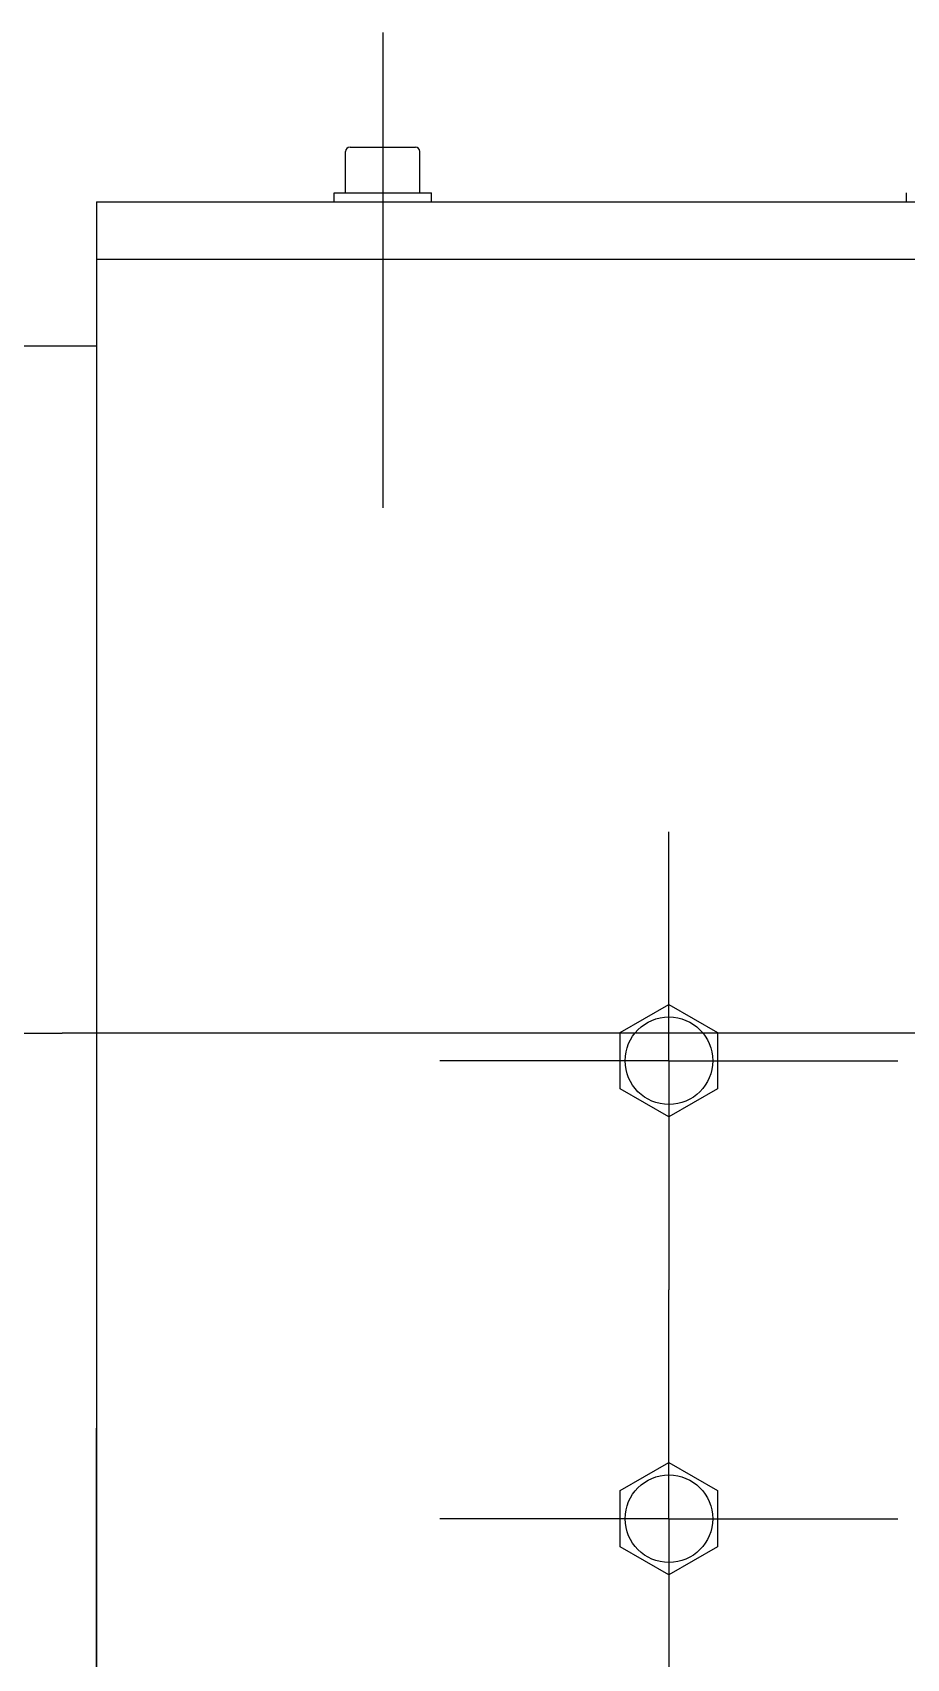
# Model space of a CAD drawing. Header units: millimetres. Extents: x 0 to 1189, y 0 to 841.
# Drawn here: x 183.2 to 198.47, y 724.98 to 753.38 of the extents above; entities that cross this region are included whole.
import ezdxf

# ---------------------------------------------------------------- set-up
doc = ezdxf.new("R2010")
doc.units = ezdxf.units.MM
doc.header["$LTSCALE"] = 65.395
doc.linetypes.add('CENTER', pattern=[0.6, 0.375, -0.075, 0.075, -0.075])
doc.layers.get('0').update_dxf_attribs({"linetype": 'CONTINUOUS'})
doc.layers.add('ALL_AXIS', color=7, linetype='CONTINUOUS')
doc.layers.add('DEFAULT_1', color=7, linetype='CENTER')

msp = doc.modelspace()

# ---------------------------------------------------------------- linework, layer by layer
at = {"color": 7, "linetype": 'CONTINUOUS'}
for p, q in [((184.3181797, 750.4207175), (184.3181797, 719.7207175)), ((184.3181797, 750.4207175), (204.3181797, 750.4207175)), ((184.3181797, 749.4207175), (204.3181797, 749.4207175)), ((184.3181797, 747.9007175), (167.8181797, 747.9007175)), ((193.4681797, 735.9114652), (194.3181797, 736.4022129)), ((194.3181797, 736.4022129), (195.1681797, 735.9114652)), ((193.4681797, 734.9299697), (193.4681797, 735.9114652)), ((195.1681797, 735.9114652), (195.1681797, 734.9299697)), ((194.3181797, 734.439222), (193.4681797, 734.9299697)), ((195.1681797, 734.9299697), (194.3181797, 734.439222)), ((193.4681797, 727.9114652), (194.3181797, 728.4022129)), ((194.3181797, 728.4022129), (195.1681797, 727.9114652)), ((193.4681797, 726.9299697), (193.4681797, 727.9114652)), ((195.1681797, 727.9114652), (195.1681797, 726.9299697)), ((194.3181797, 726.439222), (193.4681797, 726.9299697)), ((195.1681797, 726.9299697), (194.3181797, 726.439222))]:
    msp.add_line(p, q, dxfattribs=at)
at = {"layer": 'ALL_AXIS', "color": 7, "linetype": 'CENTER'}
for p, q in [((189.3181797, 753.3807175), (189.3181797, 745.0807175)), ((194.3181797, 738.4022129), (194.3181797, 739.4207175)), ((194.3181797, 738.0207175), (194.3181797, 738.4022129)), ((194.3181797, 735.4207175), (194.3181797, 738.0207175)), ((237.9181797, 735.9007175), (183.7181797, 735.9007175)), ((191.3366842, 735.4207175), (190.3181797, 735.4207175)), ((191.7181797, 735.4207175), (191.3366842, 735.4207175)), ((194.3181797, 735.4207175), (191.7181797, 735.4207175)), ((194.3181797, 735.4207175), (194.3181797, 732.8207175)), ((194.3181797, 735.4207175), (196.9181797, 735.4207175)), ((196.9181797, 735.4207175), (197.2996751, 735.4207175)), ((197.2996751, 735.4207175), (198.3181797, 735.4207175)), ((194.3181797, 732.8207175), (194.3181797, 732.439222)), ((194.3181797, 732.439222), (194.3181797, 731.4207175)), ((194.3181797, 730.4022129), (194.3181797, 731.4207175)), ((194.3181797, 730.0207175), (194.3181797, 730.4022129)), ((194.3181797, 727.4207175), (194.3181797, 730.0207175)), ((184.3181797, 723.5007175), (184.3181797, 729.0007175)), ((191.3366842, 727.4207175), (190.3181797, 727.4207175)), ((191.7181797, 727.4207175), (191.3366842, 727.4207175)), ((194.3181797, 727.4207175), (191.7181797, 727.4207175)), ((194.3181797, 727.4207175), (194.3181797, 726.1007175)), ((194.3181797, 727.4207175), (196.9181797, 727.4207175)), ((196.9181797, 727.4207175), (197.2996751, 727.4207175)), ((197.2996751, 727.4207175), (198.3181797, 727.4207175)), ((194.3181797, 726.1007175), (194.3181797, 616.6007175))]:
    msp.add_line(p, q, dxfattribs=at)
at = {"layer": 'ALL_AXIS', "color": 7, "linetype": 'CONTINUOUS'}
for p, q in [((188.6681797, 750.5807175), (188.6681797, 751.3007175)), ((188.7481952, 751.3807175), (189.8881641, 751.3807175)), ((189.9681797, 750.5807175), (189.9681797, 751.3007175)), ((188.4681797, 750.4207175), (188.4681797, 750.5807175)), ((188.468181, 750.5807175), (190.1681784, 750.5807175)), ((190.1681797, 750.4207175), (190.1681797, 750.5807175)), ((198.4681797, 750.4207175), (198.4681797, 750.5807175))]:
    msp.add_line(p, q, dxfattribs=at)
at = {"layer": 'ALL_AXIS', "color": 2, "linetype": 'CENTER'}
msp.add_line((179.3181797, 735.9007175), (183.7181797, 735.9007175), dxfattribs=at)
at = {"layer": 'ALL_AXIS', "color": 7, "linetype": 'CONTINUOUS'}
for centre in [(194.3181797, 735.4207175), (194.3181797, 727.4207175)]:
    msp.add_circle(centre, 0.765, dxfattribs=at)
for centre, start, end in [((188.7481797, 751.3007175), 90, 180), ((189.8881797, 751.3007175), 0, 90)]:
    msp.add_arc(centre, 0.08, start, end, dxfattribs=at)
at = {"layer": 'DEFAULT_1', "color": 7, "linetype": 'CENTER'}
for p, q in [((194.3181797, 735.4207175), (194.3181797, 737.4207275)), ((194.3181797, 735.4207175), (192.3181697, 735.4207175)), ((194.3181797, 735.4207175), (194.3181797, 733.4207075)), ((194.3181797, 735.4207175), (196.3181897, 735.4207175)), ((194.3181797, 727.4207175), (194.3181797, 729.4207275)), ((194.3181797, 727.4207175), (192.3181697, 727.4207175)), ((194.3181797, 727.4207175), (194.3181797, 725.4207075)), ((194.3181797, 727.4207175), (196.3181897, 727.4207175))]:
    msp.add_line(p, q, dxfattribs=at)

doc.saveas('drawing.dxf')
